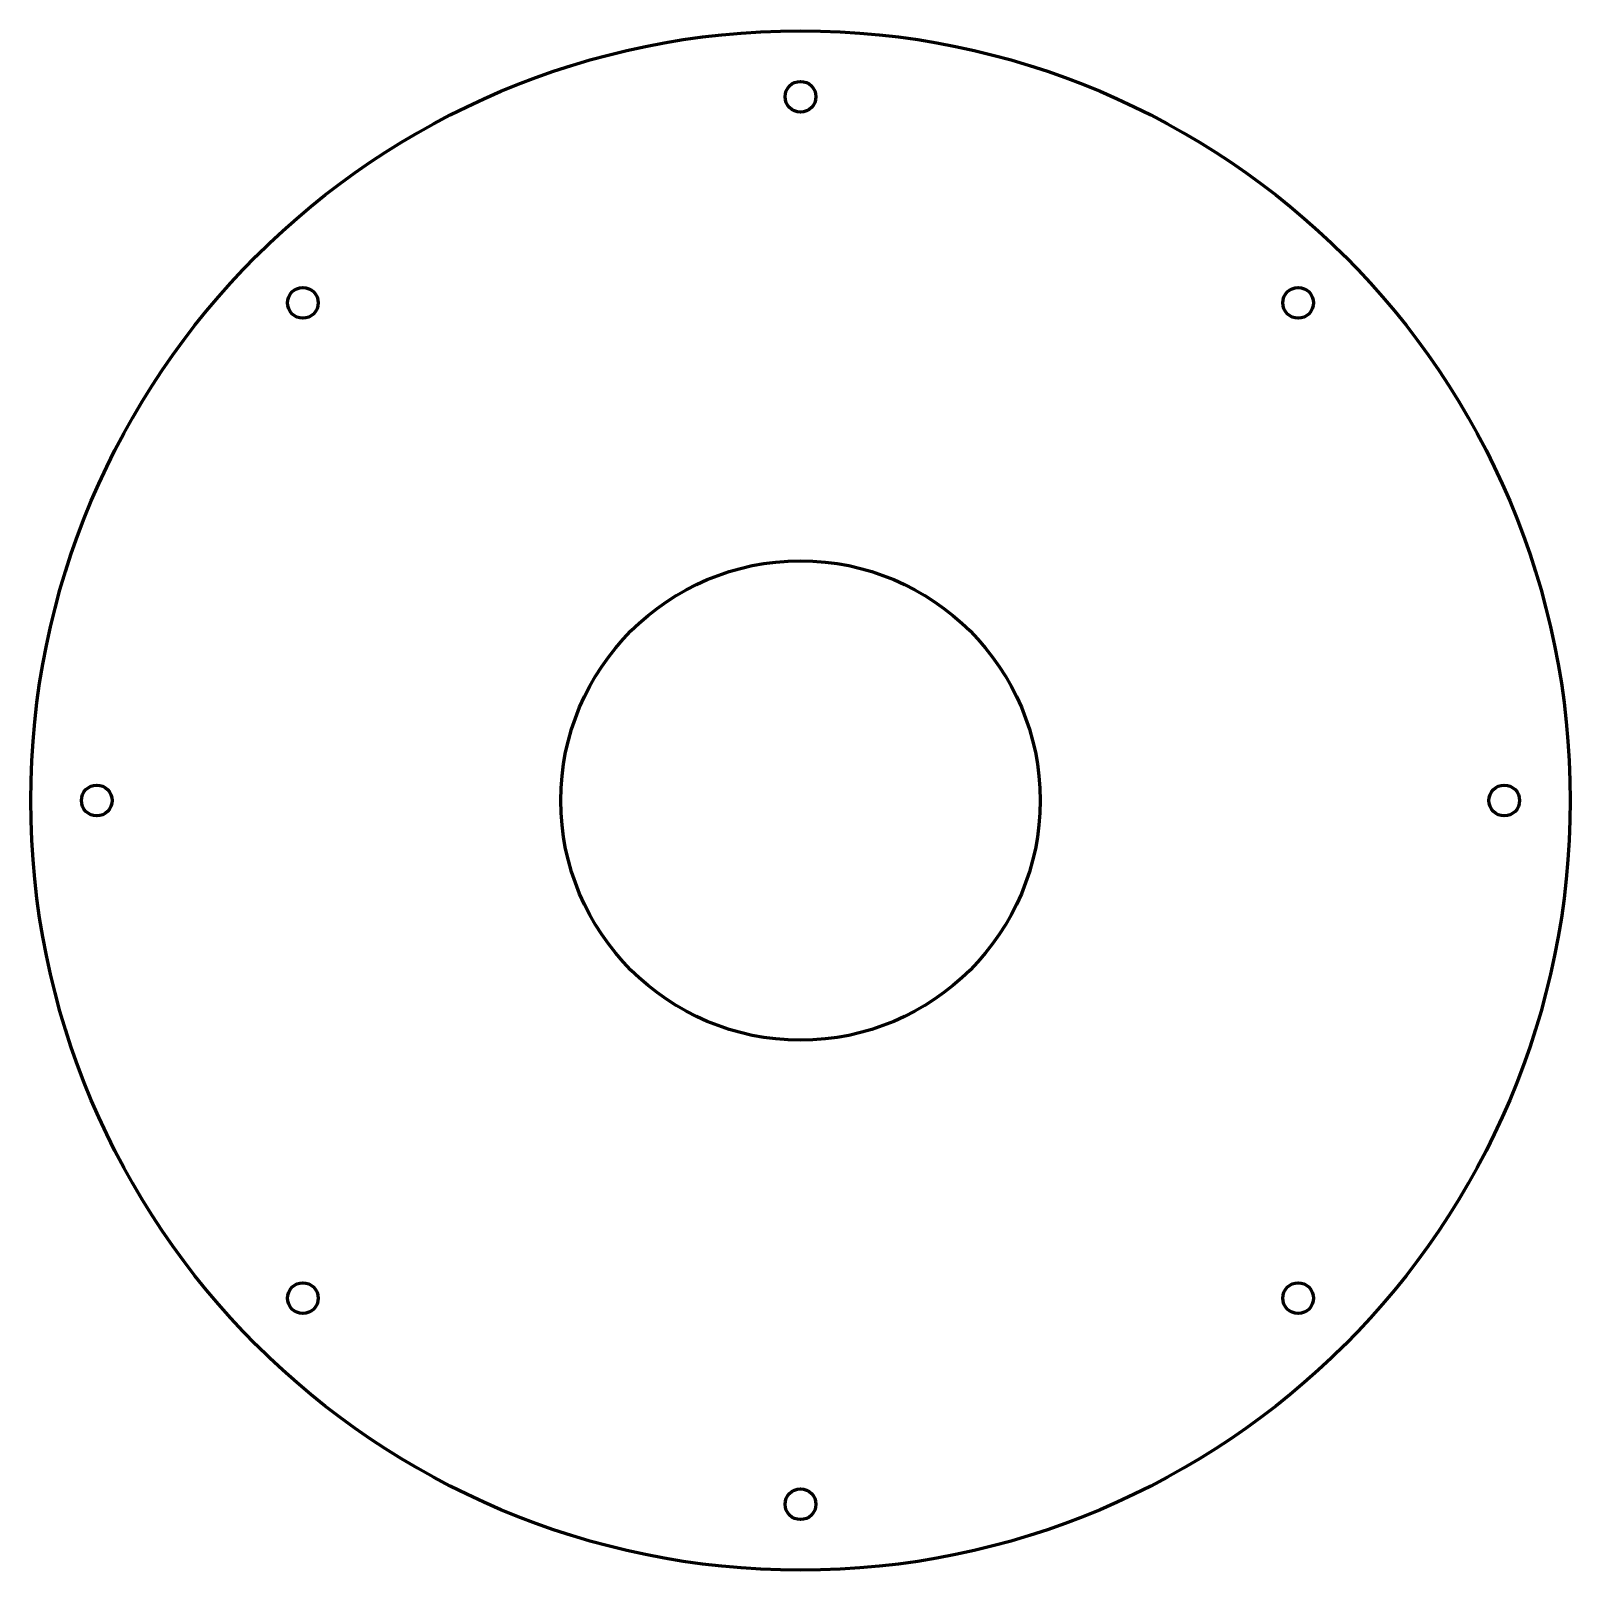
# Model space of a CAD drawing. Header units: millimetres. Extents: x -175 to 175, y -175 to 175.
import ezdxf

# ---------------------------------------------------------------- set-up
doc = ezdxf.new("R2010")
doc.units = ezdxf.units.MM
doc.linetypes.add('K5LT_BASIC', pattern=[0])
doc.layers.add('Системный слой', color=7, linetype='Continuous')

msp = doc.modelspace()

# ---------------------------------------------------------------- linework, layer by layer
at = {"layer": 'Системный слой', "color": 5, "linetype": 'K5LT_BASIC', "lineweight": 60, "true_color": 0x0000ff}
for centre, radius in [((0, 0), 175), ((0, 160), 3.5), ((-113.14, 113.14), 3.5), ((113.14, 113.14), 3.5), ((0, 0), 54.5), ((-160, 0), 3.5), ((160, 0), 3.5), ((-113.14, -113.14), 3.5), ((113.14, -113.14), 3.5), ((0, -160), 3.5)]:
    msp.add_circle(centre, radius, dxfattribs=at)

doc.saveas('drawing.dxf')
